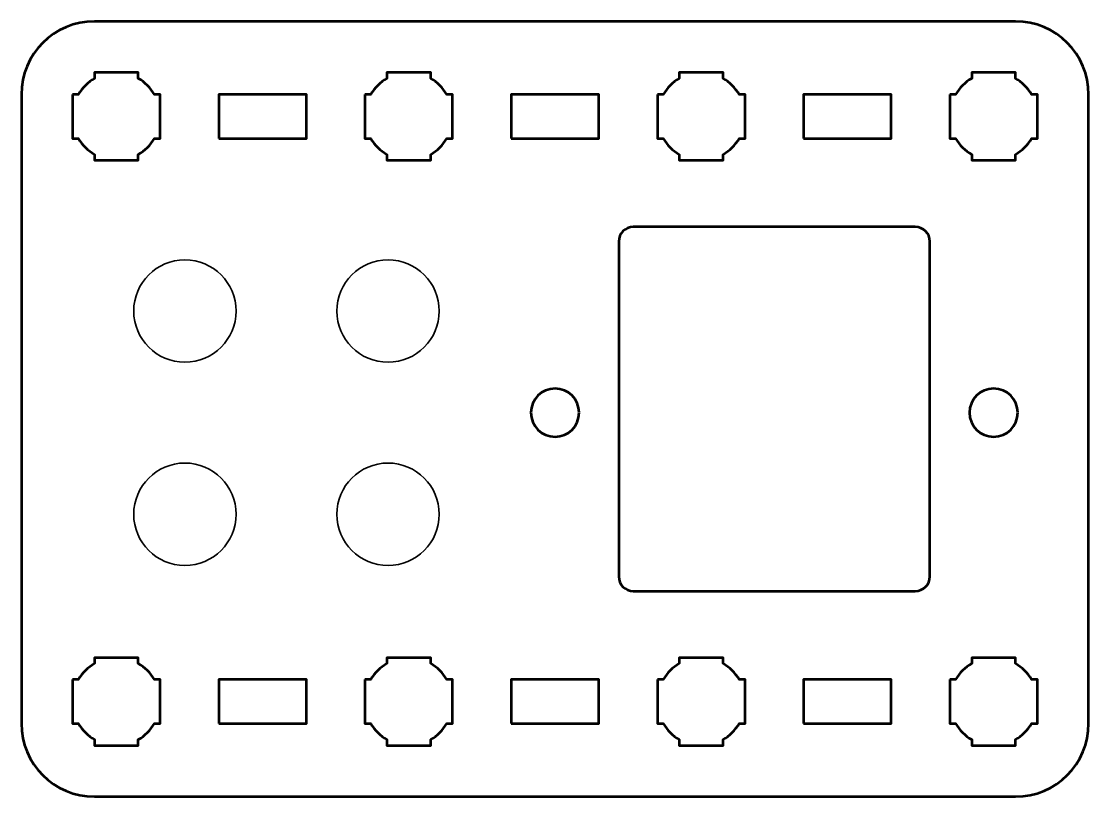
# Model space of a CAD drawing. Header units: inches. Extents: x 68.6 to 141.6, y -175.2 to -122.2.
import ezdxf

# ---------------------------------------------------------------- set-up
doc = ezdxf.new("R2010")
doc.units = ezdxf.units.IN
doc.header["$MEASUREMENT"] = 0
doc.layers.add('Layer 1', color=7, linetype='Continuous')

# ---------------------------------------------------------------- blocks, each defined once
blk = doc.blocks.new('block 2')
at = {"layer": 'Layer 1', "color": 7, "lineweight": 53}
for points in [[(82.083, -130.209), (88.083, -130.209), (88.083, -127.209), (82.083, -127.209), (82.083, -130.209)], [(102.083, -130.209), (108.083, -130.209), (108.083, -127.209), (102.083, -127.209), (102.083, -130.209)], [(122.083, -130.209), (128.083, -130.209), (128.083, -127.209), (122.083, -127.209), (122.083, -130.209)], [(82.083, -170.209), (88.083, -170.209), (88.083, -167.209), (82.083, -167.209), (82.083, -170.209)], [(102.083, -170.209), (108.083, -170.209), (108.083, -167.209), (102.083, -167.209), (102.083, -170.209)], [(122.083, -170.209), (128.083, -170.209), (128.083, -167.209), (122.083, -167.209), (122.083, -170.209)]]:
    blk.add_lwpolyline(points, dxfattribs=at)
for points, knots in [([(68.583, -170.209), (68.583, -170.209), (68.583, -127.209), (68.583, -127.209), (68.583, -124.448), (70.822, -122.209), (73.583, -122.209), (73.583, -122.209), (136.583, -122.209), (136.583, -122.209), (139.344, -122.209), (141.583, -124.448), (141.583, -127.209), (141.583, -127.209), (141.583, -170.209), (141.583, -170.209), (141.583, -172.97), (139.344, -175.209), (136.583, -175.209), (136.583, -175.209), (73.583, -175.209), (73.583, -175.209), (70.822, -175.209), (68.583, -172.97), (68.583, -170.209)], [0, 0, 0, 0, 1, 1, 1, 2, 2, 2, 3, 3, 3, 4, 4, 4, 5, 5, 5, 6, 6, 6, 7, 7, 7, 8, 8, 8, 8]), ([(72.083, -127.209), (72.083, -127.209), (72.484, -127.209), (72.484, -127.209), (72.748, -126.754), (73.127, -126.374), (73.583, -126.11), (73.583, -126.11), (73.583, -125.709), (73.583, -125.709), (73.583, -125.709), (75.083, -125.709), (75.083, -125.709), (75.083, -125.709), (76.583, -125.709), (76.583, -125.709), (76.583, -125.709), (76.583, -126.11), (76.583, -126.11), (77.038, -126.374), (77.418, -126.754), (77.681, -127.209), (77.681, -127.209), (78.083, -127.209), (78.083, -127.209), (78.083, -127.209), (78.083, -128.709), (78.083, -128.709), (78.083, -128.709), (78.083, -130.209), (78.083, -130.209), (78.083, -130.209), (77.681, -130.209), (77.681, -130.209), (77.418, -130.664), (77.038, -131.044), (76.583, -131.307), (76.583, -131.307), (76.583, -131.709), (76.583, -131.709), (76.583, -131.709), (75.083, -131.709), (75.083, -131.709), (75.083, -131.709), (73.583, -131.709), (73.583, -131.709), (73.583, -131.709), (73.583, -131.307), (73.583, -131.307), (73.127, -131.044), (72.748, -130.664), (72.484, -130.209), (72.484, -130.209), (72.083, -130.209), (72.083, -130.209), (72.083, -130.209), (72.083, -128.709), (72.083, -128.709), (72.083, -128.709), (72.083, -127.209), (72.083, -127.209)], [0, 0, 0, 0, 1, 1, 1, 2, 2, 2, 3, 3, 3, 4, 4, 4, 5, 5, 5, 6, 6, 6, 7, 7, 7, 8, 8, 8, 9, 9, 9, 10, 10, 10, 11, 11, 11, 12, 12, 12, 13, 13, 13, 14, 14, 14, 15, 15, 15, 16, 16, 16, 17, 17, 17, 18, 18, 18, 19, 19, 19, 20, 20, 20, 20]), ([(92.083, -127.209), (92.083, -127.209), (92.484, -127.209), (92.484, -127.209), (92.748, -126.754), (93.127, -126.374), (93.583, -126.11), (93.583, -126.11), (93.583, -125.709), (93.583, -125.709), (93.583, -125.709), (95.083, -125.709), (95.083, -125.709), (95.083, -125.709), (96.583, -125.709), (96.583, -125.709), (96.583, -125.709), (96.583, -126.11), (96.583, -126.11), (97.038, -126.374), (97.418, -126.754), (97.681, -127.209), (97.681, -127.209), (98.083, -127.209), (98.083, -127.209), (98.083, -127.209), (98.083, -128.709), (98.083, -128.709), (98.083, -128.709), (98.083, -130.209), (98.083, -130.209), (98.083, -130.209), (97.681, -130.209), (97.681, -130.209), (97.418, -130.664), (97.038, -131.044), (96.583, -131.307), (96.583, -131.307), (96.583, -131.709), (96.583, -131.709), (96.583, -131.709), (95.083, -131.709), (95.083, -131.709), (95.083, -131.709), (93.583, -131.709), (93.583, -131.709), (93.583, -131.709), (93.583, -131.307), (93.583, -131.307), (93.127, -131.044), (92.748, -130.664), (92.484, -130.209), (92.484, -130.209), (92.083, -130.209), (92.083, -130.209), (92.083, -130.209), (92.083, -128.709), (92.083, -128.709), (92.083, -128.709), (92.083, -127.209), (92.083, -127.209)], [0, 0, 0, 0, 1, 1, 1, 2, 2, 2, 3, 3, 3, 4, 4, 4, 5, 5, 5, 6, 6, 6, 7, 7, 7, 8, 8, 8, 9, 9, 9, 10, 10, 10, 11, 11, 11, 12, 12, 12, 13, 13, 13, 14, 14, 14, 15, 15, 15, 16, 16, 16, 17, 17, 17, 18, 18, 18, 19, 19, 19, 20, 20, 20, 20]), ([(112.083, -127.209), (112.083, -127.209), (112.484, -127.209), (112.484, -127.209), (112.748, -126.754), (113.127, -126.374), (113.583, -126.11), (113.583, -126.11), (113.583, -125.709), (113.583, -125.709), (113.583, -125.709), (115.083, -125.709), (115.083, -125.709), (115.083, -125.709), (116.583, -125.709), (116.583, -125.709), (116.583, -125.709), (116.583, -126.11), (116.583, -126.11), (117.038, -126.374), (117.418, -126.754), (117.681, -127.209), (117.681, -127.209), (118.083, -127.209), (118.083, -127.209), (118.083, -127.209), (118.083, -128.709), (118.083, -128.709), (118.083, -128.709), (118.083, -130.209), (118.083, -130.209), (118.083, -130.209), (117.681, -130.209), (117.681, -130.209), (117.418, -130.664), (117.038, -131.044), (116.583, -131.307), (116.583, -131.307), (116.583, -131.709), (116.583, -131.709), (116.583, -131.709), (115.083, -131.709), (115.083, -131.709), (115.083, -131.709), (113.583, -131.709), (113.583, -131.709), (113.583, -131.709), (113.583, -131.307), (113.583, -131.307), (113.127, -131.044), (112.748, -130.664), (112.484, -130.209), (112.484, -130.209), (112.083, -130.209), (112.083, -130.209), (112.083, -130.209), (112.083, -128.709), (112.083, -128.709), (112.083, -128.709), (112.083, -127.209), (112.083, -127.209)], [0, 0, 0, 0, 1, 1, 1, 2, 2, 2, 3, 3, 3, 4, 4, 4, 5, 5, 5, 6, 6, 6, 7, 7, 7, 8, 8, 8, 9, 9, 9, 10, 10, 10, 11, 11, 11, 12, 12, 12, 13, 13, 13, 14, 14, 14, 15, 15, 15, 16, 16, 16, 17, 17, 17, 18, 18, 18, 19, 19, 19, 20, 20, 20, 20]), ([(132.083, -127.209), (132.083, -127.209), (132.484, -127.209), (132.484, -127.209), (132.748, -126.754), (133.127, -126.374), (133.583, -126.11), (133.583, -126.11), (133.583, -125.709), (133.583, -125.709), (133.583, -125.709), (135.083, -125.709), (135.083, -125.709), (135.083, -125.709), (136.583, -125.709), (136.583, -125.709), (136.583, -125.709), (136.583, -126.11), (136.583, -126.11), (137.038, -126.374), (137.418, -126.754), (137.681, -127.209), (137.681, -127.209), (138.083, -127.209), (138.083, -127.209), (138.083, -127.209), (138.083, -128.709), (138.083, -128.709), (138.083, -128.709), (138.083, -130.209), (138.083, -130.209), (138.083, -130.209), (137.681, -130.209), (137.681, -130.209), (137.418, -130.664), (137.038, -131.044), (136.583, -131.307), (136.583, -131.307), (136.583, -131.709), (136.583, -131.709), (136.583, -131.709), (135.083, -131.709), (135.083, -131.709), (135.083, -131.709), (133.583, -131.709), (133.583, -131.709), (133.583, -131.709), (133.583, -131.307), (133.583, -131.307), (133.127, -131.044), (132.748, -130.664), (132.484, -130.209), (132.484, -130.209), (132.083, -130.209), (132.083, -130.209), (132.083, -130.209), (132.083, -128.709), (132.083, -128.709), (132.083, -128.709), (132.083, -127.209), (132.083, -127.209)], [0, 0, 0, 0, 1, 1, 1, 2, 2, 2, 3, 3, 3, 4, 4, 4, 5, 5, 5, 6, 6, 6, 7, 7, 7, 8, 8, 8, 9, 9, 9, 10, 10, 10, 11, 11, 11, 12, 12, 12, 13, 13, 13, 14, 14, 14, 15, 15, 15, 16, 16, 16, 17, 17, 17, 18, 18, 18, 19, 19, 19, 20, 20, 20, 20]), ([(129.726, -161.159), (129.726, -161.159), (110.44, -161.159), (110.44, -161.159), (109.888, -161.159), (109.44, -160.711), (109.44, -160.159), (109.44, -160.159), (109.44, -137.259), (109.44, -137.259), (109.44, -136.707), (109.888, -136.259), (110.44, -136.259), (110.44, -136.259), (129.726, -136.259), (129.726, -136.259), (130.278, -136.259), (130.726, -136.707), (130.726, -137.259), (130.726, -137.259), (130.726, -160.159), (130.726, -160.159), (130.726, -160.711), (130.278, -161.159), (129.726, -161.159)], [0, 0, 0, 0, 1, 1, 1, 2, 2, 2, 3, 3, 3, 4, 4, 4, 5, 5, 5, 6, 6, 6, 7, 7, 7, 8, 8, 8, 8]), ([(106.733, -148.959), (106.733, -149.87), (105.994, -150.609), (105.083, -150.609), (104.172, -150.609), (103.433, -149.87), (103.433, -148.959), (103.433, -148.047), (104.172, -147.309), (105.083, -147.309), (105.994, -147.309), (106.733, -148.047), (106.733, -148.959)], [0, 0, 0, 0, 1, 1, 1, 2, 2, 2, 3, 3, 3, 4, 4, 4, 4]), ([(136.733, -148.959), (136.733, -149.87), (135.994, -150.609), (135.083, -150.609), (134.172, -150.609), (133.433, -149.87), (133.433, -148.959), (133.433, -148.047), (134.172, -147.309), (135.083, -147.309), (135.994, -147.309), (136.733, -148.047), (136.733, -148.959)], [0, 0, 0, 0, 1, 1, 1, 2, 2, 2, 3, 3, 3, 4, 4, 4, 4]), ([(72.083, -167.209), (72.083, -167.209), (72.484, -167.209), (72.484, -167.209), (72.748, -166.754), (73.127, -166.374), (73.583, -166.11), (73.583, -166.11), (73.583, -165.709), (73.583, -165.709), (73.583, -165.709), (75.083, -165.709), (75.083, -165.709), (75.083, -165.709), (76.583, -165.709), (76.583, -165.709), (76.583, -165.709), (76.583, -166.11), (76.583, -166.11), (77.038, -166.374), (77.418, -166.754), (77.681, -167.209), (77.681, -167.209), (78.083, -167.209), (78.083, -167.209), (78.083, -167.209), (78.083, -168.709), (78.083, -168.709), (78.083, -168.709), (78.083, -170.209), (78.083, -170.209), (78.083, -170.209), (77.681, -170.209), (77.681, -170.209), (77.418, -170.664), (77.038, -171.044), (76.583, -171.307), (76.583, -171.307), (76.583, -171.709), (76.583, -171.709), (76.583, -171.709), (75.083, -171.709), (75.083, -171.709), (75.083, -171.709), (73.583, -171.709), (73.583, -171.709), (73.583, -171.709), (73.583, -171.307), (73.583, -171.307), (73.127, -171.044), (72.748, -170.664), (72.484, -170.209), (72.484, -170.209), (72.083, -170.209), (72.083, -170.209), (72.083, -170.209), (72.083, -168.709), (72.083, -168.709), (72.083, -168.709), (72.083, -167.209), (72.083, -167.209)], [0, 0, 0, 0, 1, 1, 1, 2, 2, 2, 3, 3, 3, 4, 4, 4, 5, 5, 5, 6, 6, 6, 7, 7, 7, 8, 8, 8, 9, 9, 9, 10, 10, 10, 11, 11, 11, 12, 12, 12, 13, 13, 13, 14, 14, 14, 15, 15, 15, 16, 16, 16, 17, 17, 17, 18, 18, 18, 19, 19, 19, 20, 20, 20, 20]), ([(92.083, -167.209), (92.083, -167.209), (92.484, -167.209), (92.484, -167.209), (92.748, -166.754), (93.127, -166.374), (93.583, -166.11), (93.583, -166.11), (93.583, -165.709), (93.583, -165.709), (93.583, -165.709), (95.083, -165.709), (95.083, -165.709), (95.083, -165.709), (96.583, -165.709), (96.583, -165.709), (96.583, -165.709), (96.583, -166.11), (96.583, -166.11), (97.038, -166.374), (97.418, -166.754), (97.681, -167.209), (97.681, -167.209), (98.083, -167.209), (98.083, -167.209), (98.083, -167.209), (98.083, -168.709), (98.083, -168.709), (98.083, -168.709), (98.083, -170.209), (98.083, -170.209), (98.083, -170.209), (97.681, -170.209), (97.681, -170.209), (97.418, -170.664), (97.038, -171.044), (96.583, -171.307), (96.583, -171.307), (96.583, -171.709), (96.583, -171.709), (96.583, -171.709), (95.083, -171.709), (95.083, -171.709), (95.083, -171.709), (93.583, -171.709), (93.583, -171.709), (93.583, -171.709), (93.583, -171.307), (93.583, -171.307), (93.127, -171.044), (92.748, -170.664), (92.484, -170.209), (92.484, -170.209), (92.083, -170.209), (92.083, -170.209), (92.083, -170.209), (92.083, -168.709), (92.083, -168.709), (92.083, -168.709), (92.083, -167.209), (92.083, -167.209)], [0, 0, 0, 0, 1, 1, 1, 2, 2, 2, 3, 3, 3, 4, 4, 4, 5, 5, 5, 6, 6, 6, 7, 7, 7, 8, 8, 8, 9, 9, 9, 10, 10, 10, 11, 11, 11, 12, 12, 12, 13, 13, 13, 14, 14, 14, 15, 15, 15, 16, 16, 16, 17, 17, 17, 18, 18, 18, 19, 19, 19, 20, 20, 20, 20]), ([(112.083, -167.209), (112.083, -167.209), (112.484, -167.209), (112.484, -167.209), (112.748, -166.754), (113.127, -166.374), (113.583, -166.11), (113.583, -166.11), (113.583, -165.709), (113.583, -165.709), (113.583, -165.709), (115.083, -165.709), (115.083, -165.709), (115.083, -165.709), (116.583, -165.709), (116.583, -165.709), (116.583, -165.709), (116.583, -166.11), (116.583, -166.11), (117.038, -166.374), (117.418, -166.754), (117.681, -167.209), (117.681, -167.209), (118.083, -167.209), (118.083, -167.209), (118.083, -167.209), (118.083, -168.709), (118.083, -168.709), (118.083, -168.709), (118.083, -170.209), (118.083, -170.209), (118.083, -170.209), (117.681, -170.209), (117.681, -170.209), (117.418, -170.664), (117.038, -171.044), (116.583, -171.307), (116.583, -171.307), (116.583, -171.709), (116.583, -171.709), (116.583, -171.709), (115.083, -171.709), (115.083, -171.709), (115.083, -171.709), (113.583, -171.709), (113.583, -171.709), (113.583, -171.709), (113.583, -171.307), (113.583, -171.307), (113.127, -171.044), (112.748, -170.664), (112.484, -170.209), (112.484, -170.209), (112.083, -170.209), (112.083, -170.209), (112.083, -170.209), (112.083, -168.709), (112.083, -168.709), (112.083, -168.709), (112.083, -167.209), (112.083, -167.209)], [0, 0, 0, 0, 1, 1, 1, 2, 2, 2, 3, 3, 3, 4, 4, 4, 5, 5, 5, 6, 6, 6, 7, 7, 7, 8, 8, 8, 9, 9, 9, 10, 10, 10, 11, 11, 11, 12, 12, 12, 13, 13, 13, 14, 14, 14, 15, 15, 15, 16, 16, 16, 17, 17, 17, 18, 18, 18, 19, 19, 19, 20, 20, 20, 20]), ([(132.083, -167.209), (132.083, -167.209), (132.484, -167.209), (132.484, -167.209), (132.748, -166.754), (133.127, -166.374), (133.583, -166.11), (133.583, -166.11), (133.583, -165.709), (133.583, -165.709), (133.583, -165.709), (135.083, -165.709), (135.083, -165.709), (135.083, -165.709), (136.583, -165.709), (136.583, -165.709), (136.583, -165.709), (136.583, -166.11), (136.583, -166.11), (137.038, -166.374), (137.418, -166.754), (137.681, -167.209), (137.681, -167.209), (138.083, -167.209), (138.083, -167.209), (138.083, -167.209), (138.083, -168.709), (138.083, -168.709), (138.083, -168.709), (138.083, -170.209), (138.083, -170.209), (138.083, -170.209), (137.681, -170.209), (137.681, -170.209), (137.418, -170.664), (137.038, -171.044), (136.583, -171.307), (136.583, -171.307), (136.583, -171.709), (136.583, -171.709), (136.583, -171.709), (135.083, -171.709), (135.083, -171.709), (135.083, -171.709), (133.583, -171.709), (133.583, -171.709), (133.583, -171.709), (133.583, -171.307), (133.583, -171.307), (133.127, -171.044), (132.748, -170.664), (132.484, -170.209), (132.484, -170.209), (132.083, -170.209), (132.083, -170.209), (132.083, -170.209), (132.083, -168.709), (132.083, -168.709), (132.083, -168.709), (132.083, -167.209), (132.083, -167.209)], [0, 0, 0, 0, 1, 1, 1, 2, 2, 2, 3, 3, 3, 4, 4, 4, 5, 5, 5, 6, 6, 6, 7, 7, 7, 8, 8, 8, 9, 9, 9, 10, 10, 10, 11, 11, 11, 12, 12, 12, 13, 13, 13, 14, 14, 14, 15, 15, 15, 16, 16, 16, 17, 17, 17, 18, 18, 18, 19, 19, 19, 20, 20, 20, 20])]:
    blk.add_open_spline(points, degree=3, knots=knots, dxfattribs=at)
at = {"layer": 'Layer 1', "color": 7, "lineweight": 35}
for points in [[(83.269, -142.012), (83.269, -143.945), (81.702, -145.512), (79.769, -145.512), (77.836, -145.512), (76.269, -143.945), (76.269, -142.012), (76.269, -140.079), (77.836, -138.512), (79.769, -138.512), (81.702, -138.512), (83.269, -140.079), (83.269, -142.012)], [(97.162, -142.012), (97.162, -143.945), (95.595, -145.512), (93.662, -145.512), (91.729, -145.512), (90.162, -143.945), (90.162, -142.012), (90.162, -140.079), (91.729, -138.512), (93.662, -138.512), (95.595, -138.512), (97.162, -140.079), (97.162, -142.012)], [(79.769, -152.405), (81.702, -152.405), (83.269, -153.972), (83.269, -155.905), (83.269, -157.838), (81.702, -159.405), (79.769, -159.405), (77.836, -159.405), (76.269, -157.838), (76.269, -155.905), (76.269, -153.972), (77.836, -152.405), (79.769, -152.405)], [(93.662, -152.405), (95.595, -152.405), (97.162, -153.972), (97.162, -155.905), (97.162, -157.838), (95.595, -159.405), (93.662, -159.405), (91.729, -159.405), (90.162, -157.838), (90.162, -155.905), (90.162, -153.972), (91.729, -152.405), (93.662, -152.405)]]:
    blk.add_open_spline(points, degree=3, knots=[0, 0, 0, 0, 1, 1, 1, 2, 2, 2, 3, 3, 3, 4, 4, 4, 4], dxfattribs=at)

msp = doc.modelspace()

# ---------------------------------------------------------------- block references
at = {"layer": 'Layer 1'}
msp.add_blockref('block 2', (0, 0), dxfattribs=at)

doc.saveas('drawing.dxf')
